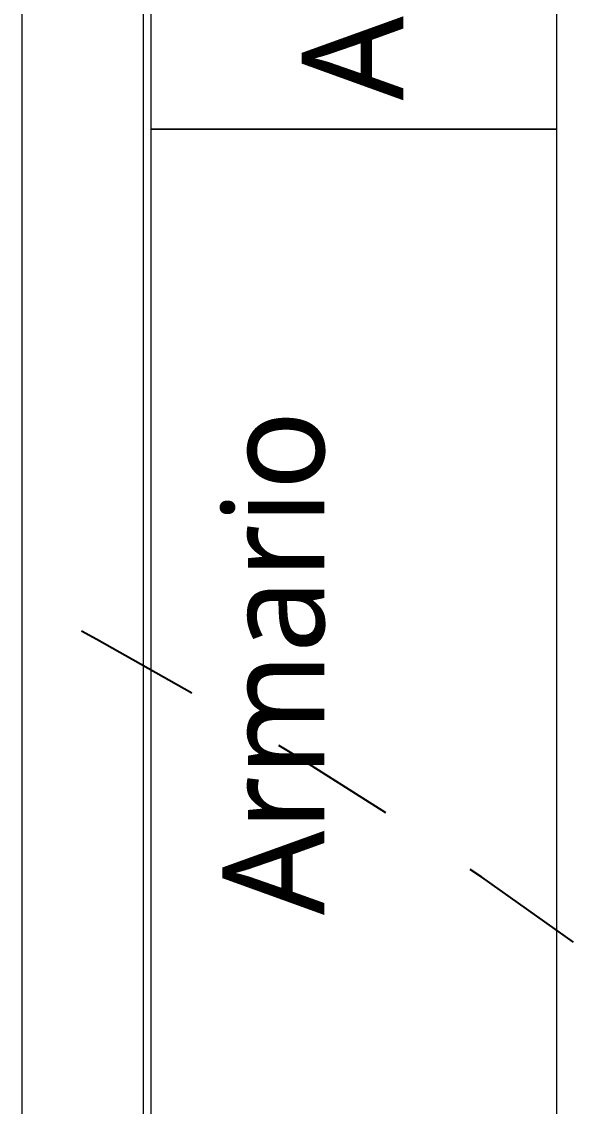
# Model space of a CAD drawing. Header units: metres. Extents: x -17 to 101, y 0 to 79.
# Drawn here: x 60.161 to 60.706, y 23.203 to 24.274 of the extents above; entities that cross this region are included whole.
import ezdxf

# ---------------------------------------------------------------- set-up
doc = ezdxf.new("R2010")
doc.units = ezdxf.units.M
doc.linetypes.add('HIDDEN2', pattern=[0.1875, 0.125, -0.0625])
doc.layers.add('Cotas varias El', color=253, linetype='Continuous', lineweight=13)
doc.layers.add('TOMACORRIENTE', color=5, linetype='HIDDEN2', lineweight=30)
doc.styles.add('Generales', font='trebuc.ttf', dxfattribs={"height": 0.1})

msp = doc.modelspace()

# ---------------------------------------------------------------- linework, layer by layer
at = {"layer": 'Cotas varias El'}
for points in [[(60.2968, 26.4139), (60.2808, 24.7089), (60.1608, 24.7089), (60.1608, 22.9539), (58.5576, 22.9539), (58.5576, 22.9539), (57.5576, 22.9539), (57.5576, 23.0839), (57.5576, 23.0839), (57.5576, 23.1839), (57.1077, 23.1839), (57.1077, 26.4139), (60.2968, 26.4139)], [(60.2808, 22.8339), (60.2808, 24.7089)], [(60.6884, 24.1679), (60.2884, 24.1679), (60.2884, 24.5679), (60.6884, 24.5679), (60.6884, 24.1679)], [(60.2884, 22.9679), (60.2884, 24.1679), (60.6884, 24.1679), (60.6884, 22.9679), (60.2884, 22.9679)]]:
    msp.add_lwpolyline(points, dxfattribs=at)
at = {"layer": 'TOMACORRIENTE', "lineweight": 25}
msp.add_arc((58.0794, 19.7533, 0.0176), 4.4653, 51.0929, 74.0436, dxfattribs=at)

# ---------------------------------------------------------------- texts
at = {"layer": 'Cotas varias El', "char_height": 0.1, "attachment_point": 3, "rotation": 90, "style": 'Generales'}
for s, insert in [('Arch', (60.4374, 24.4763)), ('Armario ', (60.3592, 23.8899))]:
    msp.add_mtext_dynamic_manual_height_columns(s, width=0.115, gutter_width=1, heights=[0.1165], dxfattribs=dict(at, insert=insert))

doc.saveas('drawing.dxf')
